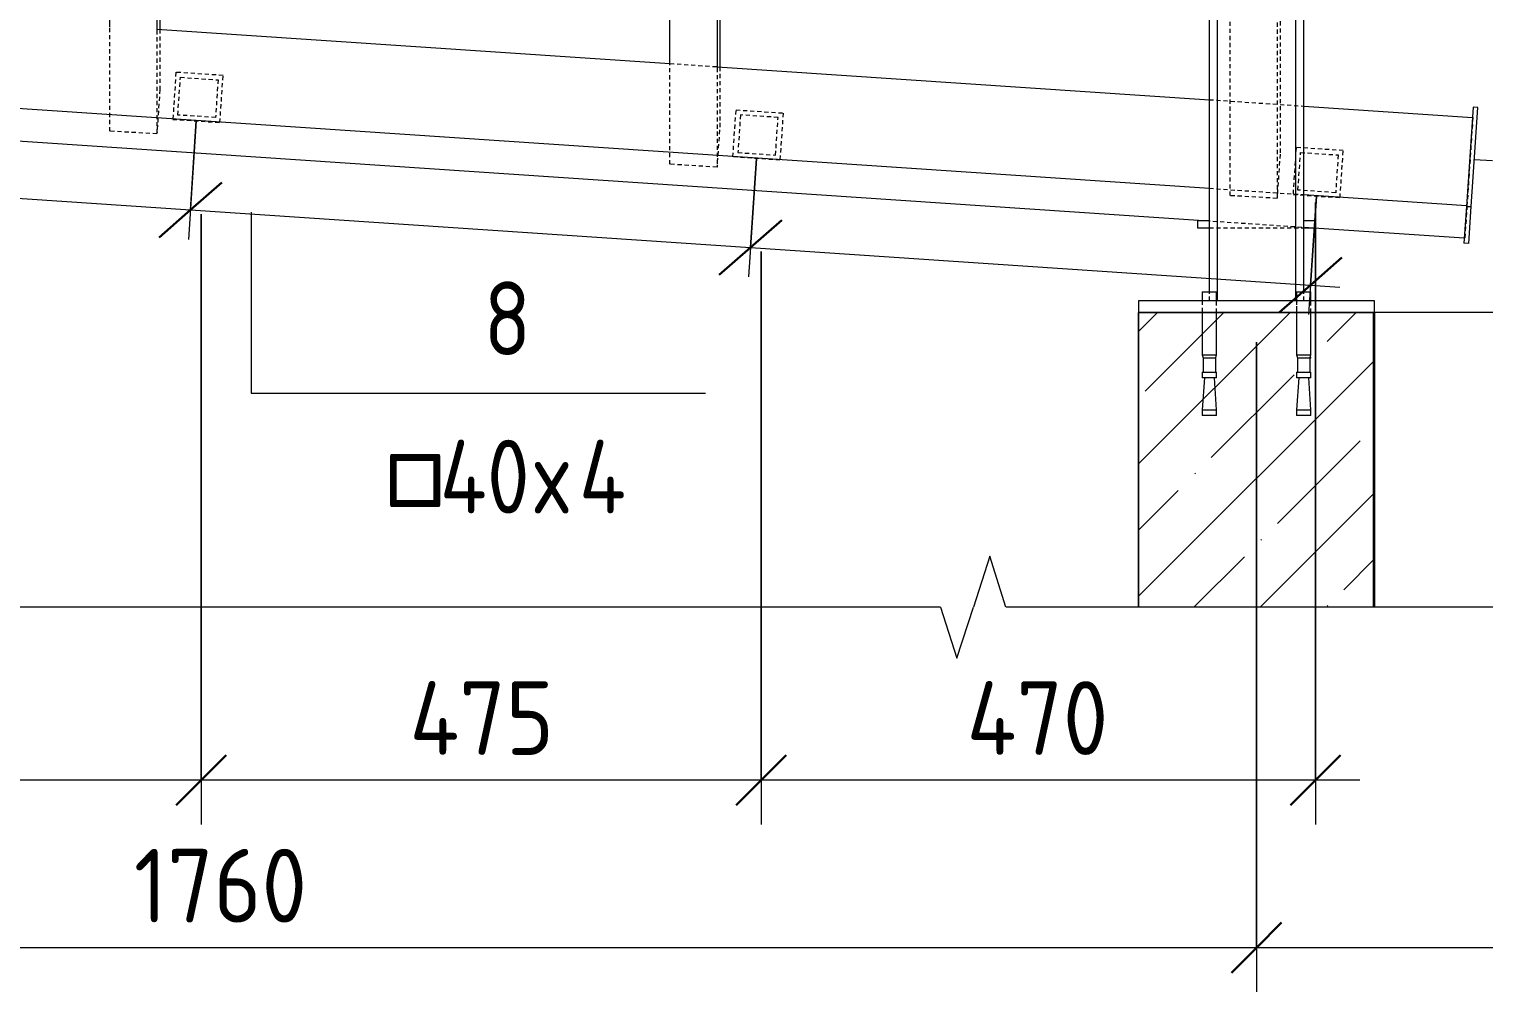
# Model space of a CAD drawing. Header units: millimetres. Extents: x 18265 to 85480, y -42500 to 14888.
# Drawn here: x 32302 to 33536, y -276 to 540 of the extents above; entities that cross this region are included whole.
import ezdxf

# ---------------------------------------------------------------- set-up
doc = ezdxf.new("R2010")
doc.units = ezdxf.units.MM
doc.linetypes.add('01 Штриховая _4 мм_', pattern=[6, 3.5, -2.5])
for name, color, linetype, lineweight in [('AA_Dim', 7, 'Continuous', 9), ('AA_Dim-25', 7, 'Continuous', 9), ('AA_Oformlenie', 7, 'Continuous', 9), ('AA_Vinoska', 7, 'Continuous', 9), ('AF_Balki', 7, 'Continuous', 20), ('AF_Pokritie', 7, 'Continuous', 9), ('AF_Stena', 7, '01 Штриховая _4 мм_', 20), ('AF_Stena_Гидроизоляция', 253, 'Continuous', 20), ('AF_Stena_Опалубка', 253, 'Continuous', 20), ('KR_Colonna_KG', 7, 'Continuous', 20), ('KR_Detal', 7, 'Continuous', 20)]:
    doc.layers.add(name, color=color, linetype=linetype, lineweight=lineweight)
doc.styles.add('ISOCPEUR_6', font='isocpeur.TTF', dxfattribs={"width": 0.85, "height": 62.5})
doc.styles.add('ISOCPEUR_7', font='isocpeur.TTF', dxfattribs={"width": 0.9, "height": 62.5})
doc.styles.add('ISOCPEUR_9', font='isocpeur.TTF', dxfattribs={"width": 0.85, "height": 62.5})
doc.dimstyles.new('05_Округл_5мм__прозр__1', dxfattribs={"dimscale": 304.8, "dimtxt": 62.672186, "dimasz": 0.139436, "dimexe": 0.123031, "dimexo": 0.082021, "dimgap": 0.008202, "dimtad": 1, "dimdec": 0, "dimrnd": 5, "dimdsep": 46, "dimtxsty": 'ISOCPEUR_7', "dimblk1": 'OBLIQUE', "dimblk2": 'OBLIQUE', "dimsah": 1, "dimcen": 0.09, "dimdle": 0.123031, "dimazin": 0, "dimtfac": 1, "dimtdec": 4, "dimtix": 1, "dimtmove": 0, "dimatfit": 3, "dimfxl": 1, "dimtvp": 1, "dimtolj": 1, "dimtzin": 0, "dimlwd": 18, "dimlwe": 18, "dimarcsym": 2})
doc.dimstyles.new('10_Раскладка_арматуры_с_засечками', dxfattribs={"dimscale": 304.8, "dimtxt": 0.18, "dimasz": 0.164042, "dimexe": 0.082021, "dimexo": 0, "dimgap": 0, "dimtad": 1, "dimdec": 3, "dimrnd": 0.001, "dimdsep": 46, "dimtxsty": 'ISOCPEUR_6', "dimblk1": 'OBLIQUE', "dimblk2": 'OBLIQUE', "dimsah": 1, "dimcen": 0.09, "dimdle": 0.082021, "dimazin": 0, "dimtfac": 1, "dimtdec": 4, "dimtix": 1, "dimtmove": 0, "dimatfit": 3, "dimfxl": 1, "dimtvp": 1, "dimtolj": 1, "dimtzin": 0, "dimlwd": 18, "dimlwe": 18, "dimarcsym": 2})

# ---------------------------------------------------------------- blocks, each defined once
blk = doc.blocks.new('354_Прокат Лист _НесКаркас_РабПлоск_ - 354_Прокат Лист _НесКаркас_РабПлоск_-4002182-КР_РЗ_Км_2')
at = {"layer": 'AF_Balki'}
for p, q in [((21190.1, 310), (20990.1, 310)), ((20990.1, 310), (20990.1, 300)), ((21190.1, 300), (21190.1, 310)), ((20990.1, 300), (21190.1, 300))]:
    blk.add_line(p, q, dxfattribs=at)
blk = doc.blocks.new('354_Прокат Лист _НесКаркас_РабПлоск_ - 354_Прокат Лист _НесКаркас_РабПлоск_-V61-КР_РЗ_Км_2')
at = {"layer": 'AF_Balki'}
for p, q in [((21044.1, 310), (20990.1, 310)), ((20990.1, 310), (20990.1, 300)), ((21124.1, 310), (21056.1, 310)), ((21190.1, 310), (21136.1, 310)), ((21190.1, 300), (21190.1, 310)), ((20990.1, 300), (21044.1, 300)), ((21056.1, 300), (21124.1, 300)), ((21136.1, 300), (21190.1, 300))]:
    blk.add_line(p, q, dxfattribs=at)
blk = doc.blocks.new('354_Прокат Лист _НесКаркас_РабПлоск_ - 354_Прокат Лист _НесКаркас_РабПлоск_-V64-КР_РЗ_Км_2')
at = {"layer": 'AF_Balki'}
for p, q in [((21050.1, 745.3), (21040.1, 745.3)), ((21040.1, 745.3), (21040.1, 739.3)), ((21140.1, 745.3), (21130.1, 745.3)), ((21140.1, 739.3), (21140.1, 745.3)), ((21040.1, 739.3), (21050.1, 739.3)), ((21130.1, 739.3), (21140.1, 739.3))]:
    blk.add_line(p, q, dxfattribs=at)
blk = doc.blocks.new('354_Прокат Лист _НесКаркас_РабПлоск_ - 354_Прокат Лист _НесКаркас_РабПлоск_-4003038-КР_РЗ_Км_2')
at = {"layer": 'AF_Balki'}
for p, q in [((21273.8, 1209.6), (21268.1, 1125.4)), ((21272.1, 1125.2), (21277.7, 1209.4)), ((21277.7, 1209.4), (21273.8, 1209.6)), ((21268.1, 1125.4), (21266, 1094.2)), ((21268.1, 1125.4), (21272.1, 1125.2)), ((21270, 1093.9), (21272.1, 1125.2)), ((21270, 1093.9), (21266, 1094.2))]:
    blk.add_line(p, q, dxfattribs=at)
blk = doc.blocks.new('243_Профиль гнутый сварной квадратный _НесКол_2ур_ - 80х6-3877048-КР_РЗ_Км_2')
at = {"layer": 'KR_Colonna_KG'}
for p, q in [((21057.1, 310), (21057.1, 1106.9)), ((21123.1, 1106.9), (21123.1, 310))]:
    blk.add_line(p, q, dxfattribs=at)
blk = doc.blocks.new('253_Профиль гнутый сварной квадратный _НесКаркас_Балка_ - Балка_40х4-3812224-КР_РЗ_Км_2')
at = {"layer": 'AF_Balki', "linetype": '01 Штриховая _4 мм_'}
for p, q in [((21070.1, 1294.1), (21067.6, 1256.7)), ((21110, 1291.8), (21070.1, 1294.1)), ((21071.8, 1260.2), (21073.8, 1290.1)), ((21073.8, 1290.1), (21105.8, 1288.2)), ((21073.8, 1260.1), (21073.8, 1289.4)), ((21105.8, 1288.2), (21103.8, 1258.3)), ((21107.5, 1254.3), (21110, 1291.8)), ((21110, 1291.1), (21110, 434.3)), ((21103.8, 1258.3), (21071.8, 1260.2)), ((21067.6, 1256.7), (21107.5, 1254.3)), ((21067.6, 1252), (21067.6, 1256.6)), ((21107.5, 1254.3), (21107.5, 1249.7)), ((21067.6, 399.2), (21067.6, 1214.7)), ((21107.5, 1212), (21107.5, 396.9)), ((21110, 434.3), (21107.5, 397.1)), ((21107.5, 396.9), (21067.6, 399.2))]:
    blk.add_line(p, q, dxfattribs=at)
at = {"layer": 'AF_Balki'}
for p, q in [((21067.6, 1214.7), (21067.6, 1252)), ((21107.5, 1249.6), (21107.5, 1212.1))]:
    blk.add_line(p, q, dxfattribs=at)
blk = doc.blocks.new('253_Профиль гнутый сварной квадратный _НесКаркас_Балка_ - Балка_40х4-3812228-КР_РЗ_Км_2')
at = {"layer": 'AF_Balki', "linetype": '01 Штриховая _4 мм_'}
for p, q in [((20120.1, 1348.8), (20117.6, 1311.4)), ((20160, 1346.5), (20120.1, 1348.8)), ((20157.5, 1309), (20160, 1346.5)), ((20160, 1345.8), (20160, 1304.2)), ((20121.8, 1314.9), (20123.8, 1344.8)), ((20123.8, 1344.8), (20155.8, 1342.9)), ((20123.8, 1314.8), (20123.8, 1344.1)), ((20155.8, 1342.9), (20153.8, 1313)), ((20117.6, 1311.4), (20157.5, 1309)), ((20117.6, 1306.7), (20117.6, 1311.3)), ((20153.8, 1313), (20121.8, 1314.9)), ((20157.5, 1309), (20157.5, 1304.4)), ((20117.6, 1175.5), (20117.6, 1277.1)), ((20157.5, 1274.5), (20157.5, 1172.8)), ((20160, 1275.6), (20160, 1172.6)), ((20117.6, 809), (20117.6, 909.7)), ((20157.5, 907.1), (20157.5, 806.3)), ((20160, 909.1), (20160, 806.1)), ((20117.6, 453.9), (20117.6, 542.1)), ((20157.5, 539.5), (20157.5, 451.6)), ((20160, 540.3), (20160, 489)), ((20160, 489), (20157.5, 451.8)), ((20157.5, 451.6), (20117.6, 453.9))]:
    blk.add_line(p, q, dxfattribs=at)
at = {"layer": 'AF_Balki'}
for p, q in [((20117.6, 1277.2), (20117.6, 1306.7)), ((20157.5, 1304.3), (20157.5, 1274.5)), ((20160, 1304.2), (20160, 1275.7)), ((20117.6, 909.7), (20117.6, 1175.4)), ((20157.5, 1172.8), (20157.5, 907.1)), ((20160, 1172.6), (20160, 909.2)), ((20117.6, 542.2), (20117.6, 808.9)), ((20157.5, 806.3), (20157.5, 539.5)), ((20160, 806.1), (20160, 540.3))]:
    blk.add_line(p, q, dxfattribs=at)
blk = doc.blocks.new('253_Профиль гнутый сварной квадратный _НесКаркас_Балка_ - Балка_40х4-3812229-КР_РЗ_Км_2')
at = {"layer": 'AF_Balki', "linetype": '01 Штриховая _4 мм_'}
for p, q in [((20595.1, 1320.7), (20592.6, 1283.3)), ((20635, 1318.3), (20595.1, 1320.7)), ((20596.8, 1286.8), (20598.8, 1316.7)), ((20598.8, 1316.7), (20630.8, 1314.8)), ((20598.8, 1286.7), (20598.8, 1316)), ((20630.8, 1314.8), (20628.8, 1284.9)), ((20632.5, 1280.9), (20635, 1318.3)), ((20635, 1317.6), (20635, 1276.1)), ((20592.6, 1283.3), (20632.5, 1280.9)), ((20592.6, 1278.6), (20592.6, 1283.2)), ((20628.8, 1284.9), (20596.8, 1286.8)), ((20632.5, 1280.9), (20632.5, 1276.2)), ((20592.6, 1143.6), (20592.6, 1245.2)), ((20632.5, 1242.5), (20632.5, 1140.9)), ((20635, 1243.8), (20635, 1140.7)), ((20592.6, 777.1), (20592.6, 877.7)), ((20635, 877.3), (20635, 774.2)), ((20632.5, 875.1), (20632.5, 774.4)), ((20592.6, 425.8), (20592.6, 510.2)), ((20632.5, 507.5), (20632.5, 423.4)), ((20635, 508.4), (20635, 460.9)), ((20635, 460.9), (20632.5, 423.7)), ((20632.5, 423.4), (20592.6, 425.8))]:
    blk.add_line(p, q, dxfattribs=at)
at = {"layer": 'AF_Balki'}
for p, q in [((20592.6, 1245.2), (20592.6, 1278.6)), ((20632.5, 1276.2), (20632.5, 1242.5)), ((20635, 1276.1), (20635, 1243.8)), ((20592.6, 877.8), (20592.6, 1143.6)), ((20632.5, 1140.9), (20632.5, 875.1)), ((20635, 1140.7), (20635, 877.3)), ((20592.6, 510.2), (20592.6, 777.1)), ((20632.5, 774.4), (20632.5, 507.5)), ((20635, 774.2), (20635, 508.4))]:
    blk.add_line(p, q, dxfattribs=at)
blk = doc.blocks.new('253_Профиль гнутый сварной квадратный _НесКаркас_Балка_ - Балка_40х4-3872970-КР_РЗ_Км_2')
at = {"layer": 'AF_Balki', "linetype": '01 Штриховая _4 мм_'}
for p, q in [((20173.6, 503.8), (20171, 463.9)), ((20213.6, 501.2), (20173.6, 503.8)), ((20175.2, 467.6), (20177.4, 499.6)), ((20177.4, 499.6), (20209.3, 497.4)), ((20209.3, 497.4), (20207.2, 465.5)), ((20210.9, 461.2), (20213.6, 501.2)), ((20171, 463.9), (20210.9, 461.2)), ((20207.2, 465.5), (20175.2, 467.6))]:
    blk.add_line(p, q, dxfattribs=at)
blk = doc.blocks.new('253_Профиль гнутый сварной квадратный _НесКаркас_Балка_ - Балка_40х4-3872972-КР_РЗ_Км_2')
at = {"layer": 'AF_Balki', "linetype": '01 Штриховая _4 мм_'}
for p, q in [((21123.6, 440.1), (21121, 400.2)), ((21163.6, 437.4), (21123.6, 440.1)), ((21125.2, 403.9), (21127.4, 435.8)), ((21127.4, 435.8), (21159.3, 433.7)), ((21159.3, 433.7), (21157.2, 401.7)), ((21160.9, 397.5), (21163.6, 437.4)), ((21121, 400.2), (21160.9, 397.5)), ((21157.2, 401.7), (21125.2, 403.9))]:
    blk.add_line(p, q, dxfattribs=at)
blk = doc.blocks.new('243_Профиль гнутый сварной квадратный _НесКол_2ур_ - 80х6-3877248-КР_РЗ_Км_2')
at = {"layer": 'KR_Colonna_KG', "linetype": '01 Штриховая _4 мм_'}
for p, q in [((21057.1, 310), (21057.1, 739.3)), ((21123.1, 739.3), (21123.1, 310))]:
    blk.add_line(p, q, dxfattribs=at)
blk = doc.blocks.new('243_Профиль гнутый сварной квадратный _НесКол_2ур_ - 80х6-3877249-КР_РЗ_Км_2')
at = {"layer": 'KR_Colonna_KG', "linetype": '01 Штриховая _4 мм_'}
for p, q in [((21057.1, 310), (21057.1, 371.8)), ((21123.1, 371.8), (21123.1, 310))]:
    blk.add_line(p, q, dxfattribs=at)
blk = doc.blocks.new('354_Анкер клиновой _СоедНесК_РабПлоск_ - M12x120_20-V96-КР_РЗ_Км_2')
at = {"layer": 'KR_Detal', "lineweight": 9}
for p, q in [((21044.1, 317.5), (21044.1, 310)), ((21044.3, 317.5), (21050.1, 317.5)), ((21044.1, 300), (21044.1, 264.1)), ((21056.1, 264.1), (21056.1, 300)), ((21044.1, 264.1), (21044.7, 261.7)), ((21044.4, 264.1), (21051.1, 264.1)), ((21044.7, 261.7), (21044.7, 249.5)), ((21044.7, 261.7), (21047.4, 261.7)), ((21047.6, 261.7), (21051, 261.7)), ((21051.1, 264.1), (21056.1, 264.1)), ((21051.1, 261.7), (21055.5, 261.7)), ((21055.5, 261.7), (21056.1, 264.1)), ((21055.5, 249.5), (21055.5, 261.7)), ((21044.1, 249.5), (21044.1, 244.7)), ((21044.3, 249.5), (21044.6, 249.5)), ((21044.7, 249.5), (21055.4, 249.5)), ((21055.6, 249.5), (21055.9, 249.5)), ((21056.1, 244.7), (21056.1, 249.5)), ((21045.9, 244.7), (21044.1, 217.5)), ((21045.8, 244.7), (21044.3, 244.7)), ((21054.2, 244.7), (21045.9, 244.7)), ((21056.1, 217.5), (21054.3, 244.7)), ((21055.9, 244.7), (21054.3, 244.7)), ((21044.1, 217.5), (21044.1, 212.7)), ((21044.1, 217.5), (21051.1, 217.5)), ((21055.9, 212.7), (21044.3, 212.7)), ((21051.1, 217.5), (21056.1, 217.5)), ((21056.1, 212.7), (21056.1, 217.5))]:
    blk.add_line(p, q, dxfattribs=at)
at = {"layer": 'KR_Detal', "linetype": '01 Штриховая _4 мм_', "lineweight": 9}
for p, q in [((21044.1, 317.5), (21044.3, 317.5)), ((21044.1, 310), (21044.1, 300)), ((21050.1, 317.5), (21056.1, 317.5)), ((21056.1, 300), (21056.1, 317.5)), ((21044.1, 264.1), (21044.4, 264.1)), ((21047.4, 261.7), (21047.6, 261.7)), ((21044.1, 249.5), (21044.3, 249.5)), ((21055.9, 249.5), (21056.1, 249.5)), ((21044.3, 244.7), (21044.1, 244.7)), ((21056.1, 244.7), (21055.9, 244.7)), ((21044.3, 212.7), (21044.1, 212.7)), ((21056.1, 212.7), (21055.9, 212.7))]:
    blk.add_line(p, q, dxfattribs=at)
blk = doc.blocks.new('354_Анкер клиновой _СоедНесК_РабПлоск_ - M12x120_20-V97-КР_РЗ_Км_2')
at = {"layer": 'KR_Detal', "linetype": '01 Штриховая _4 мм_', "lineweight": 9}
for p, q in [((21124.1, 317.5), (21124.1, 300)), ((21124.1, 317.5), (21130.1, 317.5)), ((21135.9, 317.5), (21136.1, 317.5)), ((21136.1, 300), (21136.1, 310)), ((21126.9, 264.1), (21127.1, 264.1)), ((21124.1, 249.5), (21124.3, 249.5)), ((21135.9, 249.5), (21136.1, 249.5)), ((21124.3, 244.7), (21124.1, 244.7)), ((21127.1, 244.7), (21126.9, 244.7)), ((21136.1, 244.7), (21135.9, 244.7)), ((21124.3, 212.7), (21124.1, 212.7)), ((21126.9, 217.5), (21127.1, 217.5)), ((21136.1, 212.7), (21135.9, 212.7))]:
    blk.add_line(p, q, dxfattribs=at)
at = {"layer": 'KR_Detal', "lineweight": 9}
for p, q in [((21130.1, 317.5), (21135.9, 317.5)), ((21136.1, 310), (21136.1, 317.5)), ((21124.1, 300), (21124.1, 264.1)), ((21136.1, 264.1), (21136.1, 300)), ((21124.1, 264.1), (21124.7, 261.7)), ((21124.1, 264.1), (21126.8, 264.1)), ((21124.7, 261.7), (21124.7, 249.5)), ((21124.7, 261.7), (21135.5, 261.7)), ((21127.1, 264.1), (21136.1, 264.1)), ((21135.5, 261.7), (21136.1, 264.1)), ((21135.5, 249.5), (21135.5, 261.7)), ((21124.1, 249.5), (21124.1, 244.7)), ((21124.3, 249.5), (21126.8, 249.5)), ((21126.9, 249.5), (21127, 249.5)), ((21127.1, 249.5), (21135.9, 249.5)), ((21136.1, 244.7), (21136.1, 249.5)), ((21125.9, 244.7), (21124.1, 217.5)), ((21126.8, 244.7), (21124.3, 244.7)), ((21135.9, 244.7), (21127.1, 244.7)), ((21136.1, 217.5), (21134.3, 244.7)), ((21124.1, 217.5), (21124.1, 212.7)), ((21124.1, 217.5), (21126.8, 217.5)), ((21135.9, 212.7), (21124.3, 212.7)), ((21127.1, 217.5), (21136.1, 217.5)), ((21136.1, 212.7), (21136.1, 217.5))]:
    blk.add_line(p, q, dxfattribs=at)
blk = doc.blocks.new('354_Анкер клиновой _СоедНесК_РабПлоск_ - M12x120_20-V98-КР_РЗ_Км_2')
at = {"layer": 'KR_Detal', "lineweight": 9}
for p, q in [((21044.1, 317.5), (21044.1, 310)), ((21044.3, 317.5), (21050.1, 317.5)), ((21044.1, 300), (21044.1, 264.1)), ((21056.1, 264.1), (21056.1, 300)), ((21044.1, 264.1), (21044.7, 261.7)), ((21044.4, 264.1), (21051.1, 264.1)), ((21044.7, 261.7), (21044.7, 249.5)), ((21044.7, 261.7), (21047.4, 261.7)), ((21047.6, 261.7), (21051, 261.7)), ((21051.1, 264.1), (21056.1, 264.1)), ((21051.1, 261.7), (21055.5, 261.7)), ((21055.5, 261.7), (21056.1, 264.1)), ((21055.5, 249.5), (21055.5, 261.7)), ((21044.1, 249.5), (21044.1, 244.7)), ((21044.3, 249.5), (21044.6, 249.5)), ((21044.7, 249.5), (21055.4, 249.5)), ((21055.6, 249.5), (21055.9, 249.5)), ((21056.1, 244.7), (21056.1, 249.5)), ((21045.9, 244.7), (21044.1, 217.5)), ((21045.8, 244.7), (21044.3, 244.7)), ((21054.2, 244.7), (21045.9, 244.7)), ((21056.1, 217.5), (21054.3, 244.7)), ((21055.9, 244.7), (21054.3, 244.7)), ((21044.1, 217.5), (21044.1, 212.7)), ((21044.1, 217.5), (21051.1, 217.5)), ((21055.9, 212.7), (21044.3, 212.7)), ((21051.1, 217.5), (21056.1, 217.5)), ((21056.1, 212.7), (21056.1, 217.5))]:
    blk.add_line(p, q, dxfattribs=at)
at = {"layer": 'KR_Detal', "linetype": '01 Штриховая _4 мм_', "lineweight": 9}
for p, q in [((21044.1, 317.5), (21044.3, 317.5)), ((21044.1, 310), (21044.1, 300)), ((21050.1, 317.5), (21056.1, 317.5)), ((21056.1, 300), (21056.1, 317.5)), ((21044.1, 264.1), (21044.4, 264.1)), ((21047.4, 261.7), (21047.6, 261.7)), ((21044.1, 249.5), (21044.3, 249.5)), ((21055.9, 249.5), (21056.1, 249.5)), ((21044.3, 244.7), (21044.1, 244.7)), ((21056.1, 244.7), (21055.9, 244.7)), ((21044.3, 212.7), (21044.1, 212.7)), ((21056.1, 212.7), (21055.9, 212.7))]:
    blk.add_line(p, q, dxfattribs=at)
blk = doc.blocks.new('354_Анкер клиновой _СоедНесК_РабПлоск_ - M12x120_20-V99-КР_РЗ_Км_2')
at = {"layer": 'KR_Detal', "linetype": '01 Штриховая _4 мм_', "lineweight": 9}
for p, q in [((21124.1, 317.5), (21124.1, 300)), ((21124.1, 317.5), (21130.1, 317.5)), ((21135.9, 317.5), (21136.1, 317.5)), ((21136.1, 300), (21136.1, 310)), ((21126.9, 264.1), (21127.1, 264.1)), ((21124.1, 249.5), (21124.3, 249.5)), ((21135.9, 249.5), (21136.1, 249.5)), ((21124.3, 244.7), (21124.1, 244.7)), ((21127.1, 244.7), (21126.9, 244.7)), ((21136.1, 244.7), (21135.9, 244.7)), ((21124.3, 212.7), (21124.1, 212.7)), ((21126.9, 217.5), (21127.1, 217.5)), ((21136.1, 212.7), (21135.9, 212.7))]:
    blk.add_line(p, q, dxfattribs=at)
at = {"layer": 'KR_Detal', "lineweight": 9}
for p, q in [((21130.1, 317.5), (21135.9, 317.5)), ((21136.1, 310), (21136.1, 317.5)), ((21124.1, 300), (21124.1, 264.1)), ((21136.1, 264.1), (21136.1, 300)), ((21124.1, 264.1), (21124.7, 261.7)), ((21124.1, 264.1), (21126.8, 264.1)), ((21124.7, 261.7), (21124.7, 249.5)), ((21124.7, 261.7), (21135.5, 261.7)), ((21127.1, 264.1), (21136.1, 264.1)), ((21135.5, 261.7), (21136.1, 264.1)), ((21135.5, 249.5), (21135.5, 261.7)), ((21124.1, 249.5), (21124.1, 244.7)), ((21124.3, 249.5), (21124.6, 249.5)), ((21124.7, 249.5), (21126.8, 249.5)), ((21126.9, 249.5), (21127, 249.5)), ((21127.1, 249.5), (21135.4, 249.5)), ((21135.6, 249.5), (21135.9, 249.5)), ((21136.1, 244.7), (21136.1, 249.5)), ((21125.9, 244.7), (21124.1, 217.5)), ((21125.8, 244.7), (21124.3, 244.7)), ((21126.8, 244.7), (21125.9, 244.7)), ((21134.2, 244.7), (21127.1, 244.7)), ((21136.1, 217.5), (21134.3, 244.7)), ((21135.9, 244.7), (21134.3, 244.7)), ((21124.1, 217.5), (21124.1, 212.7)), ((21124.1, 217.5), (21126.8, 217.5)), ((21135.9, 212.7), (21124.3, 212.7)), ((21127.1, 217.5), (21136.1, 217.5)), ((21136.1, 212.7), (21136.1, 217.5))]:
    blk.add_line(p, q, dxfattribs=at)
blk = doc.blocks.new('354_Анкер клиновой _СоедНесК_РабПлоск_ - M12x120_20-V87-КР_РЗ_Км_2')
at = {"layer": 'KR_Detal', "lineweight": 9}
for p, q in [((21044.1, 317.5), (21044.1, 310)), ((21044.1, 317.5), (21056.1, 317.5)), ((21056.1, 310), (21056.1, 317.5)), ((21044.1, 300), (21044.1, 264.1)), ((21056.1, 264.1), (21056.1, 300)), ((21044.1, 264.1), (21044.7, 261.7)), ((21044.1, 264.1), (21056.1, 264.1)), ((21044.7, 261.7), (21044.7, 249.5)), ((21044.7, 261.7), (21055.5, 261.7)), ((21055.5, 261.7), (21056.1, 264.1)), ((21055.5, 249.5), (21055.5, 261.7)), ((21044.1, 249.5), (21044.1, 244.7)), ((21044.1, 249.5), (21044.6, 249.5)), ((21044.7, 249.5), (21055.4, 249.5)), ((21055.6, 249.5), (21056.1, 249.5)), ((21056.1, 244.7), (21056.1, 249.5)), ((21045.9, 244.7), (21044.1, 217.5)), ((21045.8, 244.7), (21044.1, 244.7)), ((21054.2, 244.7), (21045.9, 244.7)), ((21056.1, 217.5), (21054.3, 244.7)), ((21056.1, 244.7), (21054.3, 244.7)), ((21044.1, 217.5), (21044.1, 212.7)), ((21044.1, 217.5), (21056.1, 217.5)), ((21056.1, 212.7), (21044.1, 212.7)), ((21056.1, 212.7), (21056.1, 217.5))]:
    blk.add_line(p, q, dxfattribs=at)
at = {"layer": 'KR_Detal', "linetype": '01 Штриховая _4 мм_', "lineweight": 9}
for p, q in [((21044.1, 310), (21044.1, 300)), ((21056.1, 300), (21056.1, 310))]:
    blk.add_line(p, q, dxfattribs=at)
blk = doc.blocks.new('354_Анкер клиновой _СоедНесК_РабПлоск_ - M12x120_20-V88-КР_РЗ_Км_2')
at = {"layer": 'KR_Detal', "lineweight": 9}
for p, q in [((21124.1, 317.5), (21124.1, 310)), ((21124.1, 317.5), (21136.1, 317.5)), ((21136.1, 310), (21136.1, 317.5)), ((21124.1, 300), (21124.1, 264.1)), ((21136.1, 264.1), (21136.1, 300)), ((21124.1, 264.1), (21124.7, 261.7)), ((21124.1, 264.1), (21136.1, 264.1)), ((21124.7, 261.7), (21124.7, 249.5)), ((21124.7, 261.7), (21135.5, 261.7)), ((21135.5, 261.7), (21136.1, 264.1)), ((21135.5, 249.5), (21135.5, 261.7)), ((21124.1, 249.5), (21124.1, 244.7)), ((21124.1, 249.5), (21136.1, 249.5)), ((21136.1, 244.7), (21136.1, 249.5)), ((21125.9, 244.7), (21124.1, 217.5)), ((21136.1, 244.7), (21124.1, 244.7)), ((21136.1, 217.5), (21134.3, 244.7)), ((21124.1, 217.5), (21124.1, 212.7)), ((21124.1, 217.5), (21136.1, 217.5)), ((21136.1, 212.7), (21124.1, 212.7)), ((21136.1, 212.7), (21136.1, 217.5))]:
    blk.add_line(p, q, dxfattribs=at)
at = {"layer": 'KR_Detal', "linetype": '01 Штриховая _4 мм_', "lineweight": 9}
for p, q in [((21124.1, 310), (21124.1, 300)), ((21136.1, 300), (21136.1, 310))]:
    blk.add_line(p, q, dxfattribs=at)
blk = doc.blocks.new('011_ЛинияОбрыва _ЭлУзла_Линия_ - Тип 1-3811610-КР_РЗ_Км_2')
at = {"layer": 'AA_Oformlenie'}
for p, q in [((20821.9, 50.1), (19230.1, 50.1)), ((22470.1, 50.1), (20877.6, 50.1))]:
    blk.add_line(p, q, dxfattribs=at)
blk = doc.blocks.new('DIMBLOCK19-КР_РЗ_Км_2')
at = {"layer": 'AA_Dim-25', "lineweight": 18}
for p, q in [((33342.8, 275), (33342.8, -276.3)), ((33342.8, -238.8), (33342.8, 275)), ((34622.8, 275), (34622.8, -276.3)), ((34622.8, -238.8), (34622.8, 275)), ((34660.3, -238.8), (33342.8, -238.8))]:
    blk.add_line(p, q, dxfattribs=at)
at = {"layer": 'AA_Dim-25', "lineweight": 30}
for p, q in [((33342.8, -238.8), (33364, -217.5)), ((34622.8, -238.8), (34644, -217.5)), ((33342.8, -238.8), (33321.5, -260)), ((34622.8, -238.8), (34601.5, -260))]:
    blk.add_line(p, q, dxfattribs=at)
at = {"layer": 'AA_Dim-25', "color": 0, "lineweight": 18, "insert": (33910.7, -154.9), "char_height": 62.5, "width": 173.117, "attachment_point": 1, "line_spacing_factor": 1.135194, "style": 'ISOCPEUR_7'}
blk.add_mtext('1280', dxfattribs=at)
blk = doc.blocks.new('_Oblique')
at = {"color": 0, "linetype": 'ByBlock', "lineweight": -2}
blk.add_line((-0.5, -0.5), (0.5, 0.5), dxfattribs=at)
blk = doc.blocks.new('DIMBLOCK20-КР_РЗ_Км_2')
at = {"layer": 'AA_Dim-25', "lineweight": 18}
for p, q in [((33342.8, 275), (33342.8, -276.3)), ((33342.8, -238.8), (33342.8, 275)), ((31582.8, -243.8), (31582.8, -201.3)), ((33342.8, -238.8), (31545.3, -238.8)), ((31582.8, -238.8), (31582.8, -243.8))]:
    blk.add_line(p, q, dxfattribs=at)
at = {"layer": 'AA_Dim-25', "lineweight": 30}
for p, q in [((31582.8, -238.8), (31604, -217.5)), ((33342.8, -238.8), (33364, -217.5)), ((31582.8, -238.8), (31561.5, -260)), ((33342.8, -238.8), (33321.5, -260))]:
    blk.add_line(p, q, dxfattribs=at)
at = {"layer": 'AA_Dim-25', "color": 0, "lineweight": 18, "insert": (32390.7, -154.9), "char_height": 62.5, "width": 173.117, "attachment_point": 1, "line_spacing_factor": 1.135194, "style": 'ISOCPEUR_7'}
blk.add_mtext('1760', dxfattribs=at)
blk = doc.blocks.new('DIMBLOCK25-КР_РЗ_Км_2')
at = {"layer": 'AA_Dim-25', "lineweight": 18}
for p, q in [((33392.8, 393.4), (33392.8, -134.2)), ((33392.8, -96.7), (33392.8, 393.4)), ((32922.8, 351.7), (32922.8, -134.2)), ((32922.8, -96.7), (32922.8, 351.7)), ((33430.3, -96.7), (32922.8, -96.7))]:
    blk.add_line(p, q, dxfattribs=at)
at = {"layer": 'AA_Dim-25', "lineweight": 30}
for p, q in [((32922.8, -96.7), (32944, -75.4)), ((33392.8, -96.7), (33414, -75.4)), ((32922.8, -96.7), (32901.5, -117.9)), ((33392.8, -96.7), (33371.5, -117.9))]:
    blk.add_line(p, q, dxfattribs=at)
at = {"layer": 'AA_Dim-25', "color": 0, "lineweight": 18, "insert": (33096.9, -12.7), "char_height": 62.5, "width": 146.156, "attachment_point": 1, "line_spacing_factor": 1.135194, "style": 'ISOCPEUR_7'}
blk.add_mtext('470', dxfattribs=at)
blk = doc.blocks.new('DIMBLOCK26-КР_РЗ_Км_2')
at = {"layer": 'AA_Dim-25', "lineweight": 18}
for p, q in [((32447.8, 383.6), (32447.8, -134.2)), ((32447.8, -96.7), (32447.8, 383.6)), ((32922.8, 351.7), (32922.8, -134.2)), ((32922.8, -96.7), (32922.8, 351.7)), ((32922.8, -96.7), (32447.8, -96.7))]:
    blk.add_line(p, q, dxfattribs=at)
at = {"layer": 'AA_Dim-25', "lineweight": 30}
for p, q in [((32447.8, -96.7), (32469, -75.4)), ((32922.8, -96.7), (32944, -75.4)), ((32447.8, -96.7), (32426.5, -117.9)), ((32922.8, -96.7), (32901.5, -117.9))]:
    blk.add_line(p, q, dxfattribs=at)
at = {"layer": 'AA_Dim-25', "color": 0, "lineweight": 18, "insert": (32624.4, -12.7), "char_height": 62.5, "width": 146.156, "attachment_point": 1, "line_spacing_factor": 1.135194, "style": 'ISOCPEUR_7'}
blk.add_mtext('475', dxfattribs=at)
blk = doc.blocks.new('DIMBLOCK27-КР_РЗ_Км_2')
at = {"layer": 'AA_Dim-25', "lineweight": 18}
for p, q in [((31972.8, 416.4), (31972.8, -134.2)), ((31972.8, -96.7), (31972.8, 416.4)), ((32447.8, 383.6), (32447.8, -134.2)), ((32447.8, -96.7), (32447.8, 383.6)), ((32447.8, -96.7), (31972.8, -96.7))]:
    blk.add_line(p, q, dxfattribs=at)
at = {"layer": 'AA_Dim-25', "lineweight": 30}
for p, q in [((31972.8, -96.7), (31994, -75.4)), ((32447.8, -96.7), (32469, -75.4)), ((31972.8, -96.7), (31951.5, -117.9)), ((32447.8, -96.7), (32426.5, -117.9))]:
    blk.add_line(p, q, dxfattribs=at)
at = {"layer": 'AA_Dim-25', "color": 0, "lineweight": 18, "insert": (32149.4, -12.7), "char_height": 62.5, "width": 146.156, "attachment_point": 1, "line_spacing_factor": 1.135194, "style": 'ISOCPEUR_7'}
blk.add_mtext('475', dxfattribs=at)
blk = doc.blocks.new('043_М_Балки_Полка - Позиция_Наименование_дп14-3916595-КР_РЗ_Км_2')
at = {"layer": 'AA_Vinoska'}
blk.add_line((20272.8, 231.5), (20622.8, 231.5), dxfattribs=at)
blk = doc.blocks.new('DIMBLOCK29-КР_РЗ_Км_2')
at = {"layer": 'AA_Dim-25', "lineweight": 18}
for p, q in [((31968.6, 495.4), (31961.8, 394)), ((31963.5, 419), (31968.6, 495.4)), ((32443.6, 462.6), (32436.9, 362.1)), ((32438.6, 387.1), (32443.6, 462.6)), ((31938.6, 420.6), (32438.6, 387.1))]:
    blk.add_line(p, q, dxfattribs=at)
at = {"layer": 'AA_Dim-25', "lineweight": 30}
for p, q in [((31963.5, 419), (31990.1, 442.2)), ((31963.5, 419), (31936.9, 395.7)), ((32438.6, 387.1), (32465.2, 410.3)), ((32438.6, 387.1), (32412, 363.8))]:
    blk.add_line(p, q, dxfattribs=at)
blk = doc.blocks.new('DIMBLOCK30-КР_РЗ_Км_2')
at = {"layer": 'AA_Dim-25', "lineweight": 18}
for p, q in [((32443.6, 462.6), (32436.9, 362.1)), ((32438.6, 387.1), (32443.6, 462.6)), ((32918.6, 430.7), (32911.9, 330.2)), ((32913.6, 355.2), (32918.6, 430.7)), ((32438.6, 387.1), (32913.6, 355.2))]:
    blk.add_line(p, q, dxfattribs=at)
at = {"layer": 'AA_Dim-25', "lineweight": 30}
for p, q in [((32438.6, 387.1), (32465.2, 410.3)), ((32438.6, 387.1), (32412, 363.8)), ((32913.6, 355.2), (32940.2, 378.5)), ((32913.6, 355.2), (32887, 331.9))]:
    blk.add_line(p, q, dxfattribs=at)
blk = doc.blocks.new('DIMBLOCK31-КР_РЗ_Км_2')
at = {"layer": 'AA_Dim-25', "lineweight": 18}
for p, q in [((32918.6, 430.7), (32911.9, 330.2)), ((32913.6, 355.2), (32918.6, 430.7)), ((33393.6, 398.8), (33386.9, 298.4)), ((33388.6, 323.3), (33393.6, 398.8)), ((32913.6, 355.2), (33413.5, 321.6))]:
    blk.add_line(p, q, dxfattribs=at)
at = {"layer": 'AA_Dim-25', "lineweight": 30}
for p, q in [((32913.6, 355.2), (32940.2, 378.5)), ((32913.6, 355.2), (32887, 331.9)), ((33388.6, 323.3), (33415.2, 346.6)), ((33388.6, 323.3), (33362, 300))]:
    blk.add_line(p, q, dxfattribs=at)

msp = doc.modelspace()

# ---------------------------------------------------------------- hatches: boundary and pattern name
at = {"layer": 'AF_Stena', "linetype": 'Continuous', "lineweight": 9}
h = msp.add_hatch(dxfattribs=at)
h.set_pattern_fill('FP_2', color=256, style=0, pattern_type=2)
h.set_pattern_definition([(45, (33332.46, -300), (-56.127, 56.127), []), (45, (33388.59, -300), (-56.127, 56.127), [99.219, -19.844, 0.838, -19.006])])
h.paths.add_polyline_path([(33242.792, 50.1048), (33442.792, 50.1048), (33442.792, 300), (33242.792, 300), (33242.792, 222.8898)])
at = {"layer": 'AF_Stena', "linetype": 'Continuous'}
msp.add_hatch(color=256, dxfattribs=at).paths.add_polyline_path([(33442.792, 50.1048), (33442.792, 300), (33441.792, 300), (33441.792, 50.1048)])

# ---------------------------------------------------------------- linework, layer by layer
at = {"layer": 'AA_Vinoska'}
for p, q in [((32490.0777, 385.0686), (32490.0777, 231.5318)), ((32490.0777, 231.5318), (32525.5062, 231.5318)), ((33116.542, 93.4061), (33102.792, 50.1048)), ((33130.292, 50.1048), (33116.542, 93.4061)), ((33074.6377, 50.1048), (33088.7149, 6.7797)), ((33088.7149, 6.7797), (33102.792, 50.1048))]:
    msp.add_line(p, q, dxfattribs=at)
at = {"layer": 'AF_Balki'}
for p, q in [((32410.2409, 540.4817), (32845.3199, 511.2803)), ((31692.792, 513.4692), (33302.792, 405.41)), ((32885.2409, 508.6009), (33302.792, 480.5759)), ((33297.8412, 377.8331), (31692.792, 485.5601)), ((33382.792, 475.2065), (33525.8997, 465.6014)), ((33382.792, 400.0406), (33520.8774, 390.7726)), ((33519.0126, 362.9886), (33387.2366, 371.8331))]:
    msp.add_line(p, q, dxfattribs=at)
at = {"layer": 'AF_Balki', "linetype": '01 Штриховая _4 мм_'}
for p, q in [((32845.3694, 511.2769), (32885.1914, 508.6042)), ((32898.6936, 432.0404), (32901.3725, 471.9506)), ((32901.3725, 471.9506), (32941.2827, 469.2718)), ((32941.2827, 469.2718), (32938.6038, 429.3616)), ((33302.8415, 480.5725), (33382.7425, 475.2098)), ((32905.0956, 467.6917), (32902.9525, 435.7636)), ((32937.0237, 465.5487), (32905.0956, 467.6917)), ((32934.8807, 433.6205), (32937.0237, 465.5487)), ((33526.2853, 465.5755), (33521.263, 390.7467)), ((33525.9492, 465.5981), (33526.2853, 465.5755)), ((32938.6038, 429.3616), (32898.6936, 432.0404)), ((32902.9525, 435.7636), (32934.8807, 433.6205)), ((33302.8415, 405.4066), (33382.7425, 400.0439)), ((33521.263, 390.7467), (33519.3982, 362.9627)), ((33520.9269, 390.7693), (33521.263, 390.7467)), ((33387.1871, 371.8364), (33297.8907, 377.8298)), ((33519.3982, 362.9627), (33519.0621, 362.9853))]:
    msp.add_line(p, q, dxfattribs=at)
at = {"layer": 'AF_Pokritie', "lineweight": 20}
msp.add_line((33527.5149, 429.9355), (33542.7927, 428.9101), dxfattribs=at)
at = {"layer": 'AF_Stena'}
for p, q in [((33296.8419, 300), (33308.7426, 300)), ((33376.8414, 300), (33388.7422, 300))]:
    msp.add_line(p, q, dxfattribs=at)
at = {"layer": 'AF_Stena_Гидроизоляция'}
for p, q in [((33441.792, 300), (33441.792, 50.1048)), ((33442.792, 300), (33441.792, 300)), ((34722.792, 300), (33442.792, 300)), ((33442.792, 300), (33442.792, 50.1048)), ((33442.792, 50.1048), (33442.792, 300))]:
    msp.add_line(p, q, dxfattribs=at)
at = {"layer": 'AF_Stena_Опалубка'}
for p, q in [((33242.792, 300), (33242.792, 50.1048)), ((33442.792, 300), (33242.792, 300)), ((33242.792, 300), (33296.7923, 300)), ((33242.792, 50.1048), (33242.792, 300)), ((33308.7923, 300), (33376.7918, 300)), ((33388.7918, 300), (33442.7424, 300)), ((33442.792, 50.1048), (33442.792, 300)), ((34722.792, 300), (33442.792, 300))]:
    msp.add_line(p, q, dxfattribs=at)
at = {"layer": 'KR_Colonna_KG'}
for p, q in [((33302.792, 317.5), (33302.792, 1106.8635)), ((33382.792, 317.5), (33382.792, 1106.8635)), ((33302.792, 317.5), (33302.792, 739.3313)), ((33382.792, 317.5), (33382.792, 739.3313)), ((33302.792, 317.5), (33302.792, 371.8331)), ((33382.792, 317.5), (33382.792, 371.8331)), ((33376.7918, 310), (33308.7923, 310)), ((33376.7918, 310), (33308.7923, 310)), ((33376.7918, 310), (33308.7923, 310))]:
    msp.add_line(p, q, dxfattribs=at)
at = {"layer": 'KR_Colonna_KG', "linetype": '01 Штриховая _4 мм_'}
for p, q in [((33302.792, 371.8331), (33382.792, 371.8331)), ((33302.792, 310), (33302.792, 317.4504)), ((33302.792, 310), (33302.792, 317.4504)), ((33302.792, 310), (33302.792, 317.4504)), ((33308.7426, 310), (33302.792, 310)), ((33308.7426, 310), (33302.792, 310)), ((33308.7426, 310), (33302.792, 310)), ((33382.792, 310), (33376.8414, 310)), ((33382.792, 310), (33376.8414, 310)), ((33382.792, 310), (33376.8414, 310)), ((33382.792, 310), (33382.792, 317.4504)), ((33382.792, 310), (33382.792, 317.4504)), ((33382.792, 310), (33382.792, 317.4504))]:
    msp.add_line(p, q, dxfattribs=at)

# ---------------------------------------------------------------- block references
at = {"layer": 'AA_Oformlenie'}
msp.add_blockref('011_ЛинияОбрыва _ЭлУзла_Линия_ - Тип 1-3811610-КР_РЗ_Км_2', (12252.7304, 0), dxfattribs=at)
at = {"layer": 'AA_Vinoska'}
msp.add_blockref('043_М_Балки_Полка - Позиция_Наименование_дп14-3916595-КР_РЗ_Км_2', (12252.7304, 0), dxfattribs=at)
at = {"layer": 'AF_Balki', "linetype": '01 Штриховая _4 мм_'}
for name in ['253_Профиль гнутый сварной квадратный _НесКаркас_Балка_ - Балка_40х4-3812228-КР_РЗ_Км_2', '253_Профиль гнутый сварной квадратный _НесКаркас_Балка_ - Балка_40х4-3812229-КР_РЗ_Км_2', '253_Профиль гнутый сварной квадратный _НесКаркас_Балка_ - Балка_40х4-3812224-КР_РЗ_Км_2', '253_Профиль гнутый сварной квадратный _НесКаркас_Балка_ - Балка_40х4-3872970-КР_РЗ_Км_2', '253_Профиль гнутый сварной квадратный _НесКаркас_Балка_ - Балка_40х4-3872972-КР_РЗ_Км_2']:
    msp.add_blockref(name, (12252.7304, 0), dxfattribs=at)
at = {"layer": 'AF_Balki'}
for name, p in [('354_Прокат Лист _НесКаркас_РабПлоск_ - 354_Прокат Лист _НесКаркас_РабПлоск_-4003038-КР_РЗ_Км_2', (12252.7304, -735.3489)), ('354_Прокат Лист _НесКаркас_РабПлоск_ - 354_Прокат Лист _НесКаркас_РабПлоск_-V64-КР_РЗ_Км_2', (12252.7304, -367.4982)), ('354_Прокат Лист _НесКаркас_РабПлоск_ - 354_Прокат Лист _НесКаркас_РабПлоск_-4002182-КР_РЗ_Км_2', (12252.7304, 0)), ('354_Прокат Лист _НесКаркас_РабПлоск_ - 354_Прокат Лист _НесКаркас_РабПлоск_-V61-КР_РЗ_Км_2', (12252.7304, 0)), ('354_Прокат Лист _НесКаркас_РабПлоск_ - 354_Прокат Лист _НесКаркас_РабПлоск_-V61-КР_РЗ_Км_2', (12252.7304, 0))]:
    msp.add_blockref(name, p, dxfattribs=at)
at = {"layer": 'KR_Colonna_KG'}
msp.add_blockref('243_Профиль гнутый сварной квадратный _НесКол_2ур_ - 80х6-3877048-КР_РЗ_Км_2', (12252.7304, 0), dxfattribs=at)
at = {"layer": 'KR_Colonna_KG', "linetype": '01 Штриховая _4 мм_'}
for name in ['243_Профиль гнутый сварной квадратный _НесКол_2ур_ - 80х6-3877248-КР_РЗ_Км_2', '243_Профиль гнутый сварной квадратный _НесКол_2ур_ - 80х6-3877249-КР_РЗ_Км_2']:
    msp.add_blockref(name, (12252.7304, 0), dxfattribs=at)
at = {"layer": 'KR_Detal', "linetype": '01 Штриховая _4 мм_', "lineweight": 9}
for name in ['354_Анкер клиновой _СоедНесК_РабПлоск_ - M12x120_20-V96-КР_РЗ_Км_2', '354_Анкер клиновой _СоедНесК_РабПлоск_ - M12x120_20-V98-КР_РЗ_Км_2', '354_Анкер клиновой _СоедНесК_РабПлоск_ - M12x120_20-V96-КР_РЗ_Км_2', '354_Анкер клиновой _СоедНесК_РабПлоск_ - M12x120_20-V98-КР_РЗ_Км_2', '354_Анкер клиновой _СоедНесК_РабПлоск_ - M12x120_20-V87-КР_РЗ_Км_2', '354_Анкер клиновой _СоедНесК_РабПлоск_ - M12x120_20-V98-КР_РЗ_Км_2', '354_Анкер клиновой _СоедНесК_РабПлоск_ - M12x120_20-V97-КР_РЗ_Км_2', '354_Анкер клиновой _СоедНесК_РабПлоск_ - M12x120_20-V99-КР_РЗ_Км_2', '354_Анкер клиновой _СоедНесК_РабПлоск_ - M12x120_20-V97-КР_РЗ_Км_2', '354_Анкер клиновой _СоедНесК_РабПлоск_ - M12x120_20-V99-КР_РЗ_Км_2', '354_Анкер клиновой _СоедНесК_РабПлоск_ - M12x120_20-V88-КР_РЗ_Км_2', '354_Анкер клиновой _СоедНесК_РабПлоск_ - M12x120_20-V99-КР_РЗ_Км_2']:
    msp.add_blockref(name, (12252.7304, 0), dxfattribs=at)

# ---------------------------------------------------------------- texts
at = {"layer": 'AA_Vinoska', "char_height": 62.5, "attachment_point": 1}
for s, insert, width, style in [('\\fISOCPEUR|b0|i0|c204|p34|;\\W.85;8', (32687.3838, 326.3698), 45.99682, 'ISOCPEUR_6'), ('40', (32650.0679, 192.0957), 97.104398, 'ISOCPEUR_6'), ('\\fISOCPEUR|b0|i0|c204|p34|;\\W.85;4', (32768.1382, 192.0957), 51.107578, 'ISOCPEUR_6'), ('\\fISOCPEUR|b0|i0|c130|p34|;\\W.85;□', (32602.2775, 192.0957), 57.921922, 'ISOCPEUR_9'), ('\\fISOCPEUR|b0|i0|c204|p34|;\\W.85;х', (32730.187, 192.0957), 45.99682, 'ISOCPEUR_6')]:
    msp.add_mtext(s, dxfattribs=dict(at, insert=insert, width=width, style=style))

# ---------------------------------------------------------------- dimensions: what is measured, and where the dimension line sits
at = {"layer": 'AA_Dim', "lineweight": 18}
for base, p1, p2, override, picture, middle in [((32438.5804, 387.0717), (31968.6487, 495.3739), (32443.6487, 462.5819), {"dimpost": '<>', "dimfxl": 476.130566}, 'DIMBLOCK29-КР_РЗ_Км_2', (32203.1428, 434.1949)), ((32913.5803, 355.1892), (32443.6487, 462.5819), (32918.6487, 430.701), {"dimpost": '<>', "dimfxl": 476.068683}, 'DIMBLOCK30-КР_РЗ_Км_2', (32678.1732, 402.3103)), ((33388.5802, 323.3066), (32918.6487, 430.701), (33393.6487, 398.8202), {"dimpost": '<>', "dimfxl": 476.068683}, 'DIMBLOCK31-КР_РЗ_Км_2', (33153.1731, 370.4277))]:
    dim = msp.add_linear_dim(base=base, p1=p1, p2=p2, angle=356.16, dimstyle='10_Раскладка_арматуры_с_засечками', override=override, dxfattribs=at)
    dim.commit()
    dim.dimension.update_dxf_attribs({"geometry": picture, "text_midpoint": middle})
for base, p1, p2, override, picture, middle in [((31972.792, -96.6598), (32447.792, 408.6085), (31972.792, 441.4006), {"dimpost": '<>', "dimfxl": 476.130566}, 'DIMBLOCK27-КР_РЗ_Км_2', (32210.292, -62.9098)), ((32447.792, -96.6598), (32922.792, 376.7277), (32447.792, 408.6085), {"dimpost": '<>', "dimfxl": 476.068683}, 'DIMBLOCK26-КР_РЗ_Км_2', (32685.292, -62.9098)), ((32922.792, -96.6598), (33392.792, 418.4165), (32922.792, 376.7277), {"dimpost": '<>', "dimfxl": 471.845274}, 'DIMBLOCK25-КР_РЗ_Км_2', (33157.792, -62.9098)), ((31582.792, -238.7729), (33342.792, 300), (31582.792, -268.825), {"dimpost": '<>', "dimfxl": 1849.638297}, 'DIMBLOCK20-КР_РЗ_Км_2', (32462.792, -205.0229)), ((33342.792, -238.7729), (34622.792, 300), (33342.792, 300), {"dimpost": '<>', "dimfxl": 1280}, 'DIMBLOCK19-КР_РЗ_Км_2', (33982.792, -205.0229))]:
    dim = msp.add_linear_dim(base=base, p1=p1, p2=p2, dimstyle='05_Округл_5мм__прозр__1', override=override, dxfattribs=at)
    dim.commit()
    dim.dimension.update_dxf_attribs({"geometry": picture, "text_midpoint": middle})

doc.saveas('drawing.dxf')
